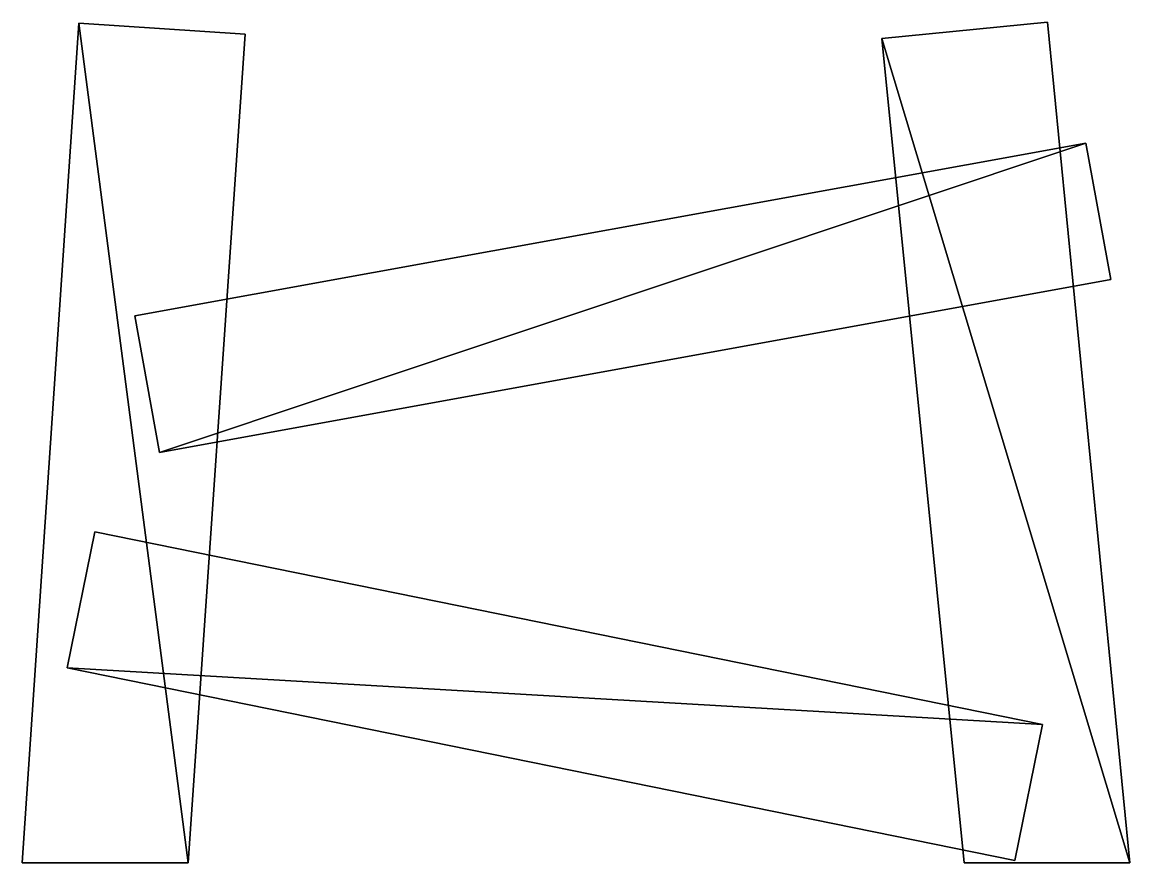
# Model space of a CAD drawing. Extents: x -72 to 73, y -17 to 93.
import ezdxf

# ---------------------------------------------------------------- set-up
doc = ezdxf.new("R2010")
doc.units = 0
doc.layers.add('fence13', color=250, linetype='CONTINUOUS')

msp = doc.modelspace()

# ---------------------------------------------------------------- meshes
at = {"layer": 'fence13'}
mesh = msp.add_polyface(dxfattribs=at)
corners = [(-66.035845, 8.32206, 11.468802), (57.567335, -16.804608, 11.468802), (-62.428321, 26.068199, 11.468802), (61.174858, 0.941531, 11.468802), (-62.428321, 26.068199, 6.489611), (61.174858, 0.941531, 6.489611), (-66.035845, 8.32206, 6.489611), (57.567335, -16.804608, 6.489611), (-54.006586, 36.427312, 11.468802), (70.093976, 58.969404, 11.468802), (-57.243033, 54.244862, 11.468802), (66.857529, 76.786954, 11.468802), (-57.243033, 54.244862, 6.489611), (66.857529, 76.786954, 6.489611), (-54.006586, 36.427312, 6.489611), (70.093976, 58.969404, 6.489611), (-50.246836, -17.102256, 6.037753), (-42.85078, 90.972062, 6.037753), (-71.925656, -17.102256, 6.037753), (-64.529601, 92.444837, 6.037753), (-71.925656, -17.102256, -6.037753), (-64.529601, 92.444837, -6.037753), (-50.246836, -17.102256, -6.037753), (-42.85078, 90.972062, -6.037753), (72.582653, -17.102256, 6.037753), (61.843917, 92.555992, 6.037753), (50.959343, -17.102256, 6.037753), (40.220606, 90.41759, 6.037753), (50.959343, -17.102256, -6.037753), (40.220606, 90.41759, -6.037753), (72.582653, -17.102256, -6.037753), (61.843917, 92.555992, -6.037753)]
mesh.append_faces([[corners[k] for k in face] for face in [(6, 0, 1), (2, 4, 5), (3, 0, 2), (3, 1, 0), (6, 5, 4), (4, 2, 0), (6, 7, 5), (5, 7, 1), (14, 8, 9), (10, 12, 13), (11, 8, 10), (11, 9, 8), (14, 13, 12), (12, 10, 8), (14, 15, 13), (13, 15, 9), (22, 16, 17), (18, 20, 21), (19, 16, 18), (19, 17, 16), (22, 21, 20), (20, 18, 16), (22, 23, 21), (21, 23, 17), (30, 24, 25), (26, 28, 29), (27, 24, 26), (27, 25, 24), (30, 29, 28), (28, 26, 24), (30, 31, 29), (29, 31, 25), (6, 1, 7), (2, 5, 3), (4, 0, 6), (5, 1, 3), (14, 9, 15), (10, 13, 11), (12, 8, 14), (13, 9, 11), (22, 17, 23), (18, 21, 19), (20, 16, 22), (21, 17, 19), (30, 25, 31), (26, 29, 27), (28, 24, 30), (29, 25, 27)]])

doc.saveas('drawing.dxf')
